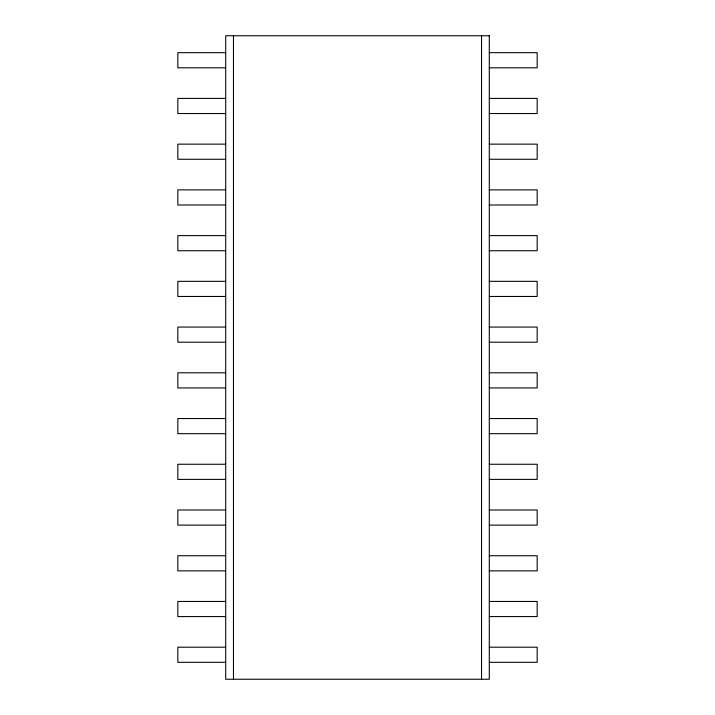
<?xml version="1.0" encoding="UTF-8"?>
<svg xmlns="http://www.w3.org/2000/svg" width="715" height="715" viewBox="0 0 715 715"><rect width="100%" height="100%" fill="white"/><g stroke="black" fill="none" stroke-linecap="round" stroke-linejoin="round"><path stroke-width="1.07" d="M225.699 52.678L177.829 52.678L177.829 67.8L225.699 67.8M489.301 52.678L537.171 52.678L537.171 67.8L489.301 67.8M225.699 98.411L177.829 98.411L177.829 113.533L225.699 113.533M489.301 98.411L537.171 98.411L537.171 113.533L489.301 113.533M225.699 144.144L177.829 144.144L177.829 159.266L225.699 159.266M489.301 144.144L537.171 144.144L537.171 159.266L489.301 159.266M225.699 189.877L177.829 189.877L177.829 204.999L225.699 204.999M489.301 189.877L537.171 189.877L537.171 204.999L489.301 204.999M225.699 235.601L177.829 235.601L177.829 250.733L225.699 250.733M489.301 235.601L537.171 235.601L537.171 250.733L489.301 250.733M225.699 281.335L177.829 281.335L177.829 296.466L225.699 296.466M489.301 281.335L537.171 281.335L537.171 296.466L489.301 296.466M225.699 327.068L177.829 327.068L177.829 342.199L225.699 342.199M489.301 327.068L537.171 327.068L537.171 342.199L489.301 342.199M225.699 372.801L177.829 372.801L177.829 387.932L225.699 387.932M489.301 372.801L537.171 372.801L537.171 387.932L489.301 387.932M225.699 418.534L177.829 418.534L177.829 433.665L225.699 433.665M489.301 418.534L537.171 418.534L537.171 433.665L489.301 433.665M225.699 464.267L177.829 464.267L177.829 479.399L225.699 479.399M489.301 464.267L537.171 464.267L537.171 479.399L489.301 479.399M225.699 510.001L177.829 510.001L177.829 525.123L225.699 525.123M489.301 510.001L537.171 510.001L537.171 525.123L489.301 525.123M225.699 555.734L177.829 555.734L177.829 570.856L225.699 570.856M489.301 555.734L537.171 555.734L537.171 570.856L489.301 570.856M225.699 601.467L177.829 601.467L177.829 616.589L225.699 616.589M489.301 601.467L537.171 601.467L537.171 616.589L489.301 616.589M225.699 647.2L177.829 647.2L177.829 662.322L225.699 662.322M489.301 647.2L537.171 647.2L537.171 662.322L489.301 662.322M481.526 35.75L481.526 679.25M233.474 35.75L233.474 679.25M489.301 35.75L225.699 35.75L225.699 679.25L489.301 679.25L489.301 35.75"/></g></svg>
